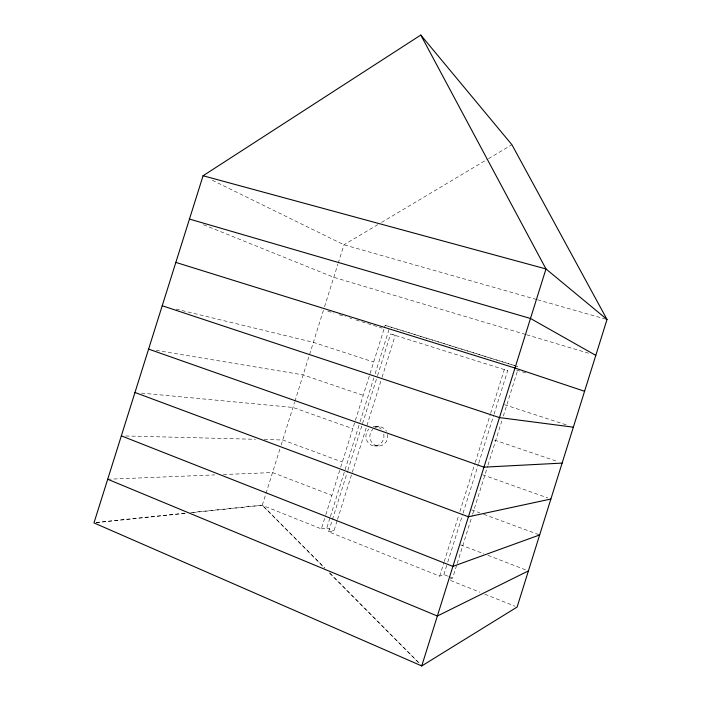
<?xml version="1.0" encoding="UTF-8"?>
<svg xmlns="http://www.w3.org/2000/svg" width="701" height="701" viewBox="0 0 701 701"><rect width="100%" height="100%" fill="white"/><g stroke="black" fill="none" stroke-linecap="round" stroke-linejoin="round"><path stroke-width="0.53" stroke-dasharray="3.5 2.63" d="M279.874 449.148L262.262 505.298L324.668 568.16M281.154 445.074L294.551 402.356M294.876 401.34L323.573 309.833L321.496 309.167M324.528 306.784L337.917 264.102M338.241 263.094L343.972 244.798L377.751 224.67M192.775 512.571L262.262 505.298L321.373 528.904L325.518 515.691M325.834 514.674L340.379 468.268M340.704 467.225L355.074 421.397M355.398 420.355L384.122 328.725M384.385 327.875L385.182 325.343L515.489 365.817M321.373 528.904L326.806 527.967L330.075 517.548M330.399 516.514L344.769 470.669M345.094 469.626L359.788 422.738M360.112 421.704L373.835 377.944M375.14 373.773L389.502 327.928M447.755 576.126L443.856 574.575L439.676 576.143L328.603 531.787L347.53 471.396M347.854 470.362L377.226 376.647M377.55 375.613L390.606 333.965L507.673 370.636L494.003 414.344M328.603 531.787L333.956 530.823L337.234 520.37M337.567 519.327L351.972 473.341M352.296 472.299L381.773 378.251M382.106 377.208L395.206 335.402L390.606 333.965M439.676 576.143L443.917 562.588M444.25 561.545L458.612 515.638M459.917 511.467L474.936 463.475M475.26 462.432L490.288 414.449M490.612 413.406L504.326 369.585L507.673 370.636M443.856 574.575L447.44 563.122M447.764 562.088L462.739 514.227M463.063 513.185L478.371 464.281M478.695 463.238L493.67 415.378M450.191 579.044L452.636 578.071L456.894 564.48M457.218 563.438L472.264 515.349M472.597 514.306L487.642 466.226M487.966 465.175L502.03 420.232M503.336 416.052L517.408 371.101M381.502 222.436L487.519 159.25M488.457 158.689L511.905 144.713M96.23 522.438L185.248 513.15M190.672 512.589L262.323 505.114L324.738 567.941M96.151 522.683L185.178 513.369M107.7 479.256L214.681 474.901M223.409 474.542L272.531 472.544L331.888 495.362M374.316 445.924L378.198 445.985M125.698 435.969L255.479 439.29M264.207 439.509L282.748 439.991L342.342 462.02M375.482 426.48L379.346 426.734M141.506 393.095L292.957 407.439L352.787 428.688M156.113 350.351L303.165 374.895L363.232 395.355M176.065 309.097L313.373 342.36L373.677 362.04M536.528 299.467L343.972 244.798L210.905 179.587M537.579 299.765L605.971 319.183M525.575 334.456L333.772 277.316L202.589 224.364M526.626 334.763L588.463 353.181M327.753 311.139L334.018 313.093M339.231 314.723L345.497 316.677M349.668 317.974L351.762 318.631M355.933 319.928L382.027 328.077M516.444 370.014L527.8 373.554M504.457 404.705L566.145 424.832M385.182 325.343L518.714 366.921L517.101 366.369M494.52 440.07L558.022 461.705M482.533 474.752L547.823 497.938M471.571 509.793L479.694 512.799M483.76 514.306L539.647 534.959M460.601 544.843L483.883 553.79M487.931 555.35L526.381 570.132M326.806 527.967L333.956 530.823M448.736 576.511L452.636 578.071M450.577 580.498L479.808 592.179M484.847 594.185L515.086 606.26M330.127 573.365L421.064 664.89M329.286 572.813L419.435 663.619M373.134 426.681A9.735 9.043 -86.7 0 1 381.16 429.091M383.798 434.199A9.735 9.043 -86.7 0 1 378.233 445.24A9.735 9.043 -86.7 0 1 367.21 441.35A9.735 9.043 -86.7 0 1 368.945 428.951M374.807 427.768A9.648 8.964 -86.9 0 1 386.453 431.264M387.592 434.375A9.648 8.964 -86.9 0 1 382.08 445.31A9.648 8.964 -86.9 0 1 371.153 441.455A9.648 8.964 -86.9 0 1 372.871 429.187"/><path stroke-width="1.05" d="M607.022 319.481L517.101 607.066L421.739 665.95L93.978 522.911L203.08 175.749L420.793 35.05L511.905 144.713L607.022 319.481L545.983 268.947L420.793 35.05M421.739 665.95L545.983 268.947L202.966 175.723M528.405 570.912L437.371 616.013L107.7 479.256M539.647 534.959L452.899 566.382L121.334 435.856M550.881 499.024L468.426 516.768L134.969 392.472M562.114 463.098L483.953 467.164L148.603 349.098M573.348 427.181L499.462 417.586L162.229 305.741M189.472 219.071L530.482 318.473L595.797 355.372M175.846 262.402L514.972 368.025L584.573 391.272"/></g></svg>
